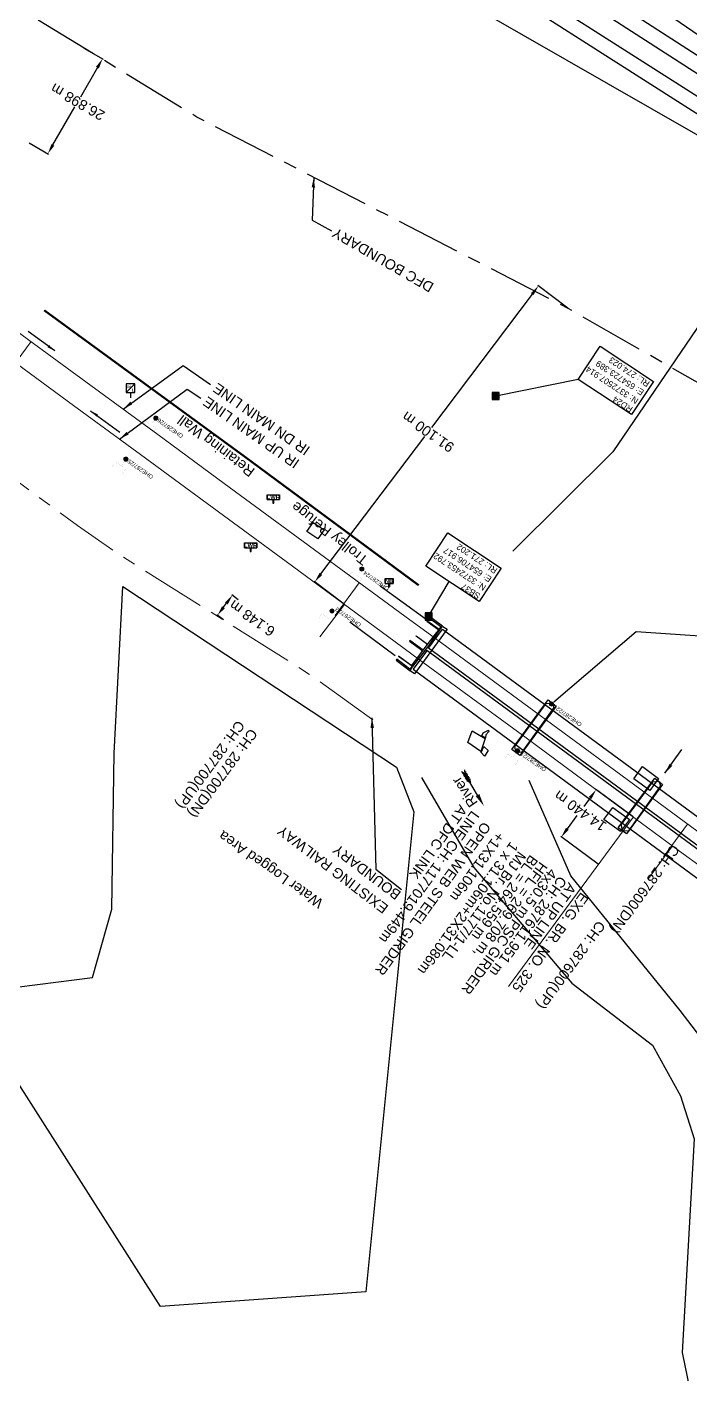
# Model space of a CAD drawing. Header units: metres. Extents: x 646303 to 662875, y 3366650 to 3378730.
# Drawn here: x 654608.4 to 654771.1, y 3372267.7 to 3372598.6 of the extents above; entities that cross this region are included whole.
import ezdxf
from ezdxf.enums import TextEntityAlignment as Align

# ---------------------------------------------------------------- set-up
doc = ezdxf.new("R2010")
doc.units = ezdxf.units.M
doc.header["$MEASUREMENT"] = 0
doc.header["$PDMODE"] = 3
doc.header["$PDSIZE"] = 0.5
doc.linetypes.add('CENTER', pattern=[50.8, 31.75, -6.35, 6.35, -6.35])
for name, color, linetype in [('Bench_Mark', 7, 'Continuous'), ('BRIDGE_PARAPET', 7, 'Continuous'), ('CULVERT_PARAPET', 7, 'Continuous'), ('DFCC Boundary', 6, 'CENTER'), ('GRILL', 251, 'Continuous'), ('LINK LINE', 190, 'Continuous'), ('LWR', 251, 'Continuous'), ('NAME_BOARD', 251, 'Continuous'), ('PIER_OR_ABUTMENT', 7, 'Continuous'), ('RETAINING_WALL', 7, 'Continuous'), ('River Text', 5, 'Continuous'), ('RIVER_TOP', 5, 'Continuous'), ('Side Details', 251, 'Continuous'), ('Sign Board', 251, 'Continuous'), ('STYLEREMARK', 251, 'Continuous'), ('SUB_ROAD_CENTRE', 34, 'Continuous'), ('SUB_ROAD_EDGE', 34, 'Continuous'), ('TOPO_TEXT', 251, 'Continuous'), ('TROLLEY_STAND', 7, 'Continuous'), ('WATER_LOGGED_AREA', 5, 'Continuous')]:
    doc.layers.add(name, color=color, linetype=linetype)
for name, color, linetype, lineweight in [('BOUNDARY DIMENTION', 10, 'Continuous', 0), ('BRIDGE DETAILS PLAN', 7, 'Continuous', 0), ('CANAL BOTTOM', 5, 'Continuous', 0), ('Existing Chainage', 7, 'Continuous', 0), ('Existing IR Track', 143, 'Continuous', 0), ('Existing Railway Boundary', 7, 'CENTER', 0), ('flow direction', 7, 'Continuous', 0), ('OHE MAST', 8, 'Continuous', 0), ('OHE MAST TEXT', 8, 'Continuous', 0)]:
    doc.layers.add(name, color=color, linetype=linetype, lineweight=lineweight)
doc.styles.add('CUT-FILL', font='cut-fill.shx', dxfattribs={"height": 2})
doc.styles.add('NB', font='swissbo.ttf', dxfattribs={"height": 1.5})
doc.styles.get("Standard").update_dxf_attribs({"font": 'arial.ttf'})
doc.styles.add('Style-Arial', font='arial.ttf')
doc.dimstyles.new('DIM', dxfattribs={"dimtxt": 2.5, "dimasz": 2.5, "dimexe": 0.18, "dimexo": 0.0625, "dimgap": 0.09, "dimtad": 0, "dimtih": 1, "dimtoh": 1, "dimdec": 3, "dimzin": 0, "dimdsep": 46, "dimtxsty": 'Standard', "dimcen": 0.09, "dimadec": 0, "dimazin": 0, "dimtfac": 1, "dimtdec": 3, "dimtofl": 0, "dimtmove": 0, "dimatfit": 3, "dimfxl": 1, "dimtolj": 1, "dimtzin": 0, "dimarcsym": 0})
doc.dimstyles.new('ISO-25', dxfattribs={"dimtxt": 2.5, "dimasz": 2.5, "dimexe": 1.25, "dimexo": 0.625, "dimtad": 1, "dimtxsty": 'Standard', "dimcen": 2.5, "dimadec": 0, "dimazin": 0, "dimtfac": 1, "dimtmove": 0, "dimatfit": 3, "dimfxl": 1, "dimarcsym": 0})

# ---------------------------------------------------------------- blocks, each defined once
blk = doc.blocks.new('LWR')
for p, q in [((-1.52, 2.09), (1.54, 2.09)), ((-1.52, 0.92), (-1.52, 2.09)), ((-1.52, 0.92), (1.54, 0.92)), ((1.54, 2.09), (1.54, 0.92))]:
    blk.add_line(p, q)
blk.add_lwpolyline([(-0.13, 0.92), (-0.13, 0), (0.13, 0), (0.13, 0.92)])
at = {"style": 'NB', "width": 1.025371}
blk.add_text('LWR', height=0.988, dxfattribs=at).set_placement((0, 1.5), align=Align.MIDDLE)
blk = doc.blocks.new('NB')
for p, q in [((-0.98, 0.82), (-0.98, 1.98)), ((-0.98, 1.98), (0.98, 1.98)), ((-0.98, 0.82), (0.98, 0.82)), ((-0.13, 0.82), (-0.13, 0)), ((-0.13, 0), (0.13, 0)), ((0.13, 0.82), (0.13, 0)), ((0.98, 1.98), (0.98, 0.82))]:
    blk.add_line(p, q)
at = {"style": 'NB', "width": 1.025371}
blk.add_text('NB', height=0.988, dxfattribs=at).set_placement((0, 1.4), align=Align.MIDDLE)
blk = doc.blocks.new('WL')
for p, q in [((1.07, 3.42), (-1.06, 3.42)), ((-1.06, 3.42), (-1.06, 1.29)), ((1.07, 1.29), (1.07, 3.42)), ((-1.06, 1.29), (1.07, 1.29)), ((0, 1.29), (0, 0))]:
    blk.add_line(p, q)
blk.add_lwpolyline([(-1.06, 1.29), (1.07, 3.42)])
at = {"style": 'CUT-FILL'}
for s, p in [('W', (-0.84, 2.35)), ('L', (0.43, 1.56))]:
    blk.add_text(s, height=0.739, dxfattribs=at).set_placement(p)
blk = doc.blocks.new('River A')
at = {"layer": 'River Text'}
for p, q in [((0.5, 20.3), (-3.1, 27.8, -1499.5)), ((0.5, 20.3), (4.5, 27.7, -1499.5)), ((0, 0), (-3.6, 7.5, -1499.5)), ((0.1, 6), (-3.5, 13.6, -1499.5)), ((0.1, 3.3), (-3.5, 10.8, -1499.5)), ((0.2, 9.9), (-3.4, 17.4, -1499.5)), ((0.3, 12.9), (-3.3, 20.5, -1499.5)), ((0.4, 16.4), (-3.2, 24, -1499.5)), ((0.5, 22.3), (0, 0)), ((0, 0), (4, 7.4, -1499.5)), ((0.1, 6), (4.1, 13.4, -1499.5)), ((0.1, 3.3), (4.1, 10.7, -1499.5)), ((0.2, 9.9), (4.2, 17.2, -1499.5)), ((0.3, 12.9), (4.3, 20.3, -1499.5)), ((0.4, 16.4), (4.4, 23.8, -1499.5))]:
    blk.add_line(p, q, dxfattribs=at)
blk.add_lwpolyline([(-0.7, -27.7), (0.5, 22.3)], dxfattribs=at)
blk.add_solid([(3.5, -27.8), (-1.3, -52.7), (-4.8, -27.6)], dxfattribs=at)
blk = doc.blocks.new('OHE MAST')
h = blk.add_hatch(color=256)
edge = h.paths.add_edge_path()
edge.add_arc((0, 0), 0.514, 0, 360)
at = {"const_width": 0.01, "flags": 128}
for points in [[(1.5, 3.5), (1.5, 2), (-1.5, 2), (-1.5, 3.5)], [(0, 2), (0, 0)]]:
    blk.add_lwpolyline(points, dxfattribs=at)
blk.add_circle((0, 0), 0.514)
blk = doc.blocks.new('*D1504')
at = {"layer": 'Defpoints', "color": 0, "linetype": 'Continuous', "transparency": 16777216}
for p in [(654748.06, 3372411.24), (654757.16, 3372404.53), (654748.59, 3372392.91)]:
    blk.add_point(p, dxfattribs=at)
at = {"layer": 'LINK LINE', "color": 0, "linetype": 'Continuous', "lineweight": -2, "transparency": 16777216}
for p, q in [((654746.57, 3372409.23), (654745.01, 3372407.1)), ((654757.11, 3372404.57), (654747.91, 3372411.35)), ((654740.97, 3372401.63), (654743.38, 3372404.9)), ((654748.54, 3372392.95), (654739.35, 3372399.72))]:
    blk.add_line(p, q, dxfattribs=at)
at = {"layer": 'LINK LINE', "color": 0, "linetype": 'Continuous', "transparency": 16777216}
for points in [[(654746.24, 3372409.48), (654746.91, 3372408.98), (654748.06, 3372411.24)], [(654740.64, 3372401.88), (654741.31, 3372401.38), (654739.49, 3372399.62)]]:
    blk.add_solid(points, dxfattribs=at)
at = {"layer": 'LINK LINE', "color": 0, "linetype": 'Continuous', "lineweight": 30, "transparency": 16777216, "insert": (654744.14, 3372406.04), "char_height": 2.5, "attachment_point": 5, "rotation": 145}
blk.add_mtext('\\A1;14.440 m', dxfattribs=at)
blk = doc.blocks.new('*D1461')
at = {"layer": 'BOUNDARY DIMENTION', "color": 0, "lineweight": -2, "transparency": 16777216}
for p, q in [((662244.85, 3367095.44), (662244.16, 3367095.87)), ((662242.98, 3367093.66), (662239.54, 3367088.19)), ((662233.82, 3367079.1), (662238.08, 3367085.88)), ((662233.03, 3367076.64), (662232.33, 3367077.07))]:
    blk.add_line(p, q, dxfattribs=at)
at = {"layer": 'BOUNDARY DIMENTION', "color": 0, "transparency": 16777216}
for points in [[(662242.62, 3367093.88), (662243.33, 3367093.44), (662244.31, 3367095.78)], [(662233.46, 3367079.32), (662234.17, 3367078.87), (662232.49, 3367076.98)]]:
    blk.add_solid(points, dxfattribs=at)
at = {"layer": 'Defpoints', "color": 0, "linetype": 'Continuous', "ltscale": 0.5, "transparency": 16777216}
for p in [(647418.1, 3377902.15), (647420.31, 3377900.52), (647398.68, 3377871.33)]:
    blk.add_point(p, dxfattribs=at)
at = {"layer": 'Defpoints', "color": 0, "transparency": 16777216}
for p in [(662244.31, 3367095.78), (662244.9, 3367095.41), (662233.08, 3367076.61)]:
    blk.add_point(p, dxfattribs=at)
at = {"layer": 'DFCC Boundary', "color": 0, "linetype": 'Continuous', "lineweight": -2, "ltscale": 0.5, "transparency": 16777216}
for p, q in [((647420.26, 3377900.55), (647417.96, 3377902.26)), ((647416.61, 3377900.14), (647413.17, 3377895.5)), ((647397.96, 3377874.97), (647411.54, 3377893.3)), ((647398.63, 3377871.36), (647396.32, 3377873.07))]:
    blk.add_line(p, q, dxfattribs=at)
at = {"layer": 'DFCC Boundary', "color": 0, "linetype": 'Continuous', "ltscale": 0.5, "transparency": 16777216}
for points in [[(647416.28, 3377900.39), (647416.95, 3377899.9), (647418.1, 3377902.15)], [(647397.62, 3377875.22), (647398.29, 3377874.72), (647396.47, 3377872.96)]]:
    blk.add_solid(points, dxfattribs=at)
at = {"layer": 'BOUNDARY DIMENTION', "color": 0, "transparency": 16777216, "insert": (662238.81, 3367087.03), "char_height": 2.5, "attachment_point": 5, "rotation": 145}
blk.add_mtext('\\A1;22.208 m', dxfattribs=at)
at = {"layer": 'DFCC Boundary', "color": 0, "linetype": 'Continuous', "ltscale": 0.5, "transparency": 16777216, "insert": (647412.36, 3377894.4), "char_height": 2.5, "attachment_point": 5, "rotation": 145}
blk.add_mtext('\\A1;36.332 m', dxfattribs=at)
blk = doc.blocks.new('*D1462')
at = {"layer": 'BOUNDARY DIMENTION', "color": 0, "lineweight": -2, "transparency": 16777216}
for p, q in [((662551.8, 3366887.49), (662550.44, 3366888.48)), ((662549.11, 3366886.35), (662541.43, 3366875.79)), ((662534.84, 3366866.73), (662539.82, 3366873.58)), ((662534.58, 3366863.83), (662533.22, 3366864.82))]:
    blk.add_line(p, q, dxfattribs=at)
at = {"layer": 'BOUNDARY DIMENTION', "color": 0, "transparency": 16777216}
for points in [[(662548.78, 3366886.6), (662549.45, 3366886.11), (662550.58, 3366888.38)], [(662534.5, 3366866.98), (662535.18, 3366866.49), (662533.37, 3366864.71)]]:
    blk.add_solid(points, dxfattribs=at)
at = {"layer": 'Defpoints', "color": 0, "linetype": 'Continuous', "ltscale": 0.5, "transparency": 16777216}
for p in [(647247.45, 3378028.49), (647249.19, 3378027.21), (647225.93, 3377999.21)]:
    blk.add_point(p, dxfattribs=at)
at = {"layer": 'Defpoints', "color": 0, "transparency": 16777216}
for p in [(662551.85, 3366887.45), (662533.37, 3366864.71), (662534.63, 3366863.79)]:
    blk.add_point(p, dxfattribs=at)
at = {"layer": 'DFCC Boundary', "color": 0, "linetype": 'Continuous', "lineweight": -2, "ltscale": 0.5, "transparency": 16777216}
for p, q in [((647247.5, 3378028.45), (647249.34, 3378027.1)), ((647247.71, 3378025.19), (647242.02, 3378017.45)), ((647229.16, 3377999.94), (647240.4, 3378015.24)), ((647225.98, 3377999.17), (647227.82, 3377997.82))]:
    blk.add_line(p, q, dxfattribs=at)
at = {"layer": 'DFCC Boundary', "color": 0, "linetype": 'Continuous', "ltscale": 0.5, "transparency": 16777216}
for points in [[(647247.37, 3378025.44), (647248.05, 3378024.94), (647249.19, 3378027.21)], [(647228.82, 3378000.19), (647229.49, 3377999.7), (647227.68, 3377997.93)]]:
    blk.add_solid(points, dxfattribs=at)
at = {"layer": 'BOUNDARY DIMENTION', "color": 0, "transparency": 16777216, "insert": (662540.62, 3366874.68), "char_height": 2.5, "attachment_point": 5, "rotation": 145}
blk.add_mtext('\\A1;29.264 m', dxfattribs=at)
at = {"layer": 'DFCC Boundary', "color": 0, "linetype": 'Continuous', "ltscale": 0.5, "transparency": 16777216, "insert": (647241.21, 3378016.35), "char_height": 2.5, "attachment_point": 5, "rotation": 145}
blk.add_mtext('\\A1;36.332 m', dxfattribs=at)
blk = doc.blocks.new('*D1463')
at = {"layer": 'BOUNDARY DIMENTION', "color": 0, "lineweight": -2, "transparency": 16777216}
for p, q in [((662172.51, 3367140.93), (662173.68, 3367140.19)), ((662172.2, 3367138.17), (662169.01, 3367133.1)), ((662164.89, 3367126.55), (662167.55, 3367130.78)), ((662162.55, 3367125.07), (662163.71, 3367124.34))]:
    blk.add_line(p, q, dxfattribs=at)
at = {"layer": 'BOUNDARY DIMENTION', "color": 0, "transparency": 16777216}
for points in [[(662171.85, 3367138.39), (662172.55, 3367137.95), (662173.53, 3367140.29)], [(662164.54, 3367126.77), (662165.24, 3367126.33), (662163.56, 3367124.44)]]:
    blk.add_solid(points, dxfattribs=at)
at = {"layer": 'Defpoints', "color": 0, "linetype": 'Continuous', "ltscale": 0.5, "transparency": 16777216}
for p in [(647211.24, 3378055.28), (647211.52, 3378055.08), (647189.88, 3378025.9)]:
    blk.add_point(p, dxfattribs=at)
at = {"layer": 'Defpoints', "color": 0, "transparency": 16777216}
for p in [(662172.46, 3367140.96), (662173.53, 3367140.29), (662162.49, 3367125.11)]:
    blk.add_point(p, dxfattribs=at)
at = {"layer": 'DFCC Boundary', "color": 0, "linetype": 'Continuous', "lineweight": -2, "ltscale": 0.5, "transparency": 16777216}
for p, q in [((647209.75, 3378053.28), (647208.18, 3378051.16)), ((647211.47, 3378055.12), (647211.1, 3378055.39)), ((647191.09, 3378028.11), (647206.55, 3378048.96)), ((647189.83, 3378025.93), (647189.46, 3378026.21))]:
    blk.add_line(p, q, dxfattribs=at)
at = {"layer": 'DFCC Boundary', "color": 0, "linetype": 'Continuous', "ltscale": 0.5, "transparency": 16777216}
for points in [[(647209.42, 3378053.52), (647210.09, 3378053.03), (647211.24, 3378055.28)], [(647190.76, 3378028.36), (647191.43, 3378027.86), (647189.6, 3378026.1)]]:
    blk.add_solid(points, dxfattribs=at)
at = {"layer": 'BOUNDARY DIMENTION', "color": 0, "transparency": 16777216, "insert": (662168.28, 3367131.94), "char_height": 2.5, "attachment_point": 5, "rotation": 145}
blk.add_mtext('\\A1;18.726 m', dxfattribs=at)
at = {"layer": 'DFCC Boundary', "color": 0, "linetype": 'Continuous', "ltscale": 0.5, "transparency": 16777216, "insert": (647207.37, 3378050.06), "char_height": 2.5, "attachment_point": 5, "rotation": 145}
blk.add_mtext('\\A1;36.332 m', dxfattribs=at)
blk = doc.blocks.new('*D1531')
at = {"layer": 'Defpoints', "color": 0, "linetype": 'Continuous', "transparency": 16777216}
for p in [(654658.76, 3372458.97), (654660.27, 3372457.84), (654656.61, 3372452.91)]:
    blk.add_point(p, dxfattribs=at)
at = {"layer": 'LINK LINE', "color": 0, "linetype": 'Continuous', "lineweight": -2, "transparency": 16777216}
for p, q in [((654660.22, 3372457.88), (654658.62, 3372459.07)), ((654656.59, 3372456.04), (654657.27, 3372456.96)), ((654656.56, 3372452.94), (654654.95, 3372454.14))]:
    blk.add_line(p, q, dxfattribs=at)
at = {"layer": 'LINK LINE', "color": 0, "linetype": 'Continuous', "transparency": 16777216}
for points in [[(654656.94, 3372457.21), (654657.61, 3372456.71), (654658.76, 3372458.97)], [(654656.25, 3372456.28), (654656.92, 3372455.79), (654655.1, 3372454.03)]]:
    blk.add_solid(points, dxfattribs=at)
at = {"layer": 'LINK LINE', "color": 0, "linetype": 'Continuous', "lineweight": 30, "transparency": 16777216, "insert": (654663.62, 3372453.33), "char_height": 2.5, "attachment_point": 5, "rotation": 145}
blk.add_mtext('\\A1;6.148 m', dxfattribs=at)
blk = doc.blocks.new('*D1559')
at = {"layer": 'BOUNDARY DIMENTION', "color": 0, "lineweight": -2, "transparency": 16777216}
for p, q in [((654622.29, 3372593.38), (654627.06, 3372590.64)), ((654625.65, 3372588.56), (654621.49, 3372581.33)), ((654614.73, 3372569.58), (654620.13, 3372578.96)), ((654608.87, 3372570.07), (654613.64, 3372567.33))]:
    blk.add_line(p, q, dxfattribs=at)
at = {"layer": 'BOUNDARY DIMENTION', "color": 0, "transparency": 16777216}
for points in [[(654625.29, 3372588.77), (654626.01, 3372588.36), (654626.9, 3372590.73)], [(654614.37, 3372569.79), (654615.09, 3372569.38), (654613.48, 3372567.42)]]:
    blk.add_solid(points, dxfattribs=at)
at = {"layer": 'Defpoints', "color": 0, "transparency": 16777216}
for p in [(654622.24, 3372593.42), (654608.82, 3372570.1), (654613.48, 3372567.42)]:
    blk.add_point(p, dxfattribs=at)
at = {"layer": 'BOUNDARY DIMENTION', "color": 0, "transparency": 16777216, "insert": (654620.81, 3372580.14), "char_height": 2.5, "attachment_point": 5, "rotation": 150}
blk.add_mtext('\\A1;26.898 m', dxfattribs=at)
blk = doc.blocks.new('*D1796')
at = {"layer": 'Defpoints', "color": 0, "linetype": 'Continuous', "ltscale": 0.5, "transparency": 16777216}
for p in [(654733.86, 3372534.94), (654741.14, 3372529.44), (654686.25, 3372456.73)]:
    blk.add_point(p, dxfattribs=at)
at = {"layer": 'DFCC Boundary', "color": 0, "linetype": 'Continuous', "lineweight": -2, "ltscale": 0.5, "transparency": 16777216}
for p, q in [((654741.09, 3372529.48), (654733.71, 3372535.05)), ((654732.35, 3372532.94), (654707.62, 3372500.18)), ((654680.48, 3372464.22), (654705.97, 3372498)), ((654686.2, 3372456.77), (654678.83, 3372462.33))]:
    blk.add_line(p, q, dxfattribs=at)
at = {"layer": 'DFCC Boundary', "color": 0, "linetype": 'Continuous', "ltscale": 0.5, "transparency": 16777216}
for points in [[(654732.02, 3372533.19), (654732.68, 3372532.69), (654733.86, 3372534.94)], [(654680.15, 3372464.47), (654680.81, 3372463.97), (654678.97, 3372462.23)]]:
    blk.add_solid(points, dxfattribs=at)
at = {"layer": 'DFCC Boundary', "color": 0, "linetype": 'Continuous', "ltscale": 0.5, "transparency": 16777216, "insert": (654706.8, 3372499.09), "char_height": 2.5, "attachment_point": 5, "rotation": 145}
blk.add_mtext('\\A1;91.100 m', dxfattribs=at)
blk = doc.blocks.new('BM')
blk.add_hatch(color=256).paths.add_polyline_path([(-0.88, 0.88), (-0.88, -0.88), (0.88, -0.88), (0.88, 0.88)])
for p, q in [((0.88, 0.88), (-0.88, 0.88)), ((-0.88, 0.88), (-0.88, -0.88)), ((0.88, -0.88), (0.88, 0.88)), ((-0.88, -0.88), (0.88, -0.88))]:
    blk.add_line(p, q)

msp = doc.modelspace()

# ---------------------------------------------------------------- linework, layer by layer
at = {"layer": 'BRIDGE DETAILS PLAN', "color": 7, "linetype": 'Continuous', "lineweight": 0, "flags": 128}
msp.add_lwpolyline([(654757.1595, 3372404.5323), (654726.4855, 3372362.9142)], dxfattribs=at)
at = {"layer": 'BRIDGE_PARAPET', "linetype": 'Continuous'}
msp.add_polyline3d([(654706.903, 3372445.962, 272.118), (654710.342, 3372450.632, 272.075), (654815.098, 3372373.559, 272.016), (654811.731, 3372368.913, 272.014), (654706.903, 3372445.962, 272.118)], dxfattribs=at)
msp.add_polyline3d([(654807.482, 3372363.992, 272.027), (654807.889, 3372363.74, 272.037), (654811.275, 3372368.324, 272.012), (654810.913, 3372368.6, 272.018), (654706.515, 3372445.398, 272.136), (654706.119, 3372444.931, 272.138), (654703.129, 3372440.814, 272.161)], close=True, dxfattribs=at)
at = {"layer": 'CULVERT_PARAPET', "linetype": 'Continuous'}
msp.add_polyline3d([(654717.5727, 3372425.6571, 266.374), (654720.793, 3372423.787, 266.286), (654719.725, 3372420.597, 266.262), (654716.5246, 3372422.8056, 266.35)], close=True, dxfattribs=at)
at = {"layer": 'DFCC Boundary', "ltscale": 0.5, "flags": 128}
msp.add_lwpolyline([(655695.597, 3371812.1897), (655640.8822, 3371912.823), (655580.0449, 3371996.7158), (655509.7792, 3372062.0857), (655426.9534, 3372113.9756), (655342.6069, 3372167.9462), (655257.8854, 3372221.2222), (655173.2688, 3372275.363), (655087.3459, 3372327.2788), (655002.8598, 3372380.6107), (654914.5097, 3372429.9473), (654741.1355, 3372529.4419), (654650.033, 3372576.4159), (654568.6995, 3372626.155), (654571.9877, 3372630.6369), (654391.4686, 3372756.327), (654377.1337, 3372736.8494), (654004.4289, 3373016.6995), (654007.7887, 3373020.6424), (653690.5739, 3373253.6486), (653690.5425, 3373253.6059), (653433.8132, 3373453.1485), (653440.7668, 3373462.5592), (653208.8394, 3373636.5534), (653216.1698, 3373646.5105), (653142.1983, 3373700.8896), (653053.6963, 3373771.1122), (652994.4341, 3373810.5255), (652929.3691, 3373859.5713), (652860.9168, 3373902.1103), (652749.6028, 3373984.4705), (652631.2396, 3374070.7175), (652636.2281, 3374078.1704), (652537.912, 3374145.7283), (652392.904, 3374241.2711), (652388.7719, 3374235.6812), (652308.569, 3374304.8076), (652315.9256, 3374314.7669), (652103.9815, 3374448.7876), (652083.1937, 3374464.1943), (652072.7494, 3374471.9329), (652052.3219, 3374487.0684), (652038.1897, 3374497.5387), (652024.0173, 3374508.0388), (652009.8347, 3374518.5254), (651995.6683, 3374529), (651981.7515, 3374539.2836), (651967.8828, 3374549.5317), (651954.6903, 3374559.2866), (651941.4997, 3374569.04), (651923.9377, 3374582.0168), (651906.3215, 3374595.0337), (651892.0868, 3374605.5547), (651877.7985, 3374616.1153), (651861.6288, 3374628.0564), (651845.5071, 3374639.9619), (651829.5757, 3374651.7544), (651824.7911, 3374655.296), (651813.6747, 3374663.5244), (651797.4592, 3374675.4968), (651792.6217, 3374679.0685), (651809.3453, 3374701.6999), (651798.0335, 3374710.0518), (651782.3495, 3374721.6444), (651766.6655, 3374733.2369), (651750.5163, 3374745.1875), (651734.3118, 3374757.179), (651717.3274, 3374769.6994), (651700.4625, 3374782.1317), (651684.6001, 3374793.8578), (651668.5938, 3374805.6902), (651652.6806, 3374817.4203), (651636.8173, 3374829.1137), (651620.9269, 3374840.8662), (651604.9647, 3374852.6718), (651588.7459, 3374864.6312), (651572.5882, 3374876.5455), (651556.6943, 3374888.2868), (651540.8409, 3374899.9983), (651524.5553, 3374912.0488), (651508.2568, 3374924.109), (651492.7938, 3374935.5157), (651477.3997, 3374946.8715), (651461.3291, 3374958.7436), (651445.2311, 3374970.6359), (651429.3555, 3374982.3615), (651413.4375, 3374994.1184), (651396.6322, 3375006.522), (651379.7761, 3375018.963), (651363.6644, 3375030.8565), (651352.7728, 3375038.8965), (651331.6522, 3375054.4784), (651315.7738, 3375066.1947), (651299.7306, 3375078.0412), (651283.6239, 3375089.9346), (651273.9044, 3375097.1057), (651264.2377, 3375104.2378), (651243.4187, 3375119.6324), (651222.5077, 3375135.095), (651201.5462, 3375150.5784), (651180.4926, 3375166.1298), (651161.7365, 3375179.9701), (651143.0969, 3375193.7244), (651126.6442, 3375205.9373), (651110.0563, 3375218.2505), (651088.7204, 3375233.9244), (651067.5473, 3375249.4788), (651049.4448, 3375262.8672), (651031.0656, 3375276.4601), (651013.3004, 3375289.5618), (650995.6557, 3375302.5748), (650975.556, 3375317.4171), (650955.4878, 3375332.2363), (650948.8014, 3375337.1771), (650951.4372, 3375340.7501), (650937.0874, 3375351.3535), (650916.0918, 3375366.8677), (650897.9224, 3375380.2929), (650879.805, 3375393.6796), (650866.8386, 3375403.2309), (650853.9116, 3375412.7532), (650835.5886, 3375426.289), (650817.2946, 3375439.8035), (650797.968, 3375454.1206), (650778.7222, 3375468.3781), (650760.7655, 3375481.6337), (650742.8011, 3375494.8949), (650723.0807, 3375509.4255), (650703.3693, 3375523.9495), (650688.6613, 3375534.8372), (650673.8463, 3375545.804), (650653.7938, 3375560.6295), (650633.6894, 3375575.4932), (650612.6421, 3375591.0542), (650592.0153, 3375606.3042), (650570.0328, 3375622.5591), (650548.5001, 3375638.4814), (650530.5234, 3375651.793), (650512.3606, 3375665.2423), (650494.7465, 3375678.2665), (650476.9008, 3375691.462), (650459.2976, 3375704.4721), (650441.3132, 3375717.7633), (650427.1261, 3375728.1319), (650413.8099, 3375737.864), (650402.677, 3375746.2697), (650389.8486, 3375755.6668), (650377.7322, 3375764.5425), (650360.7275, 3375777.1141), (650343.7744, 3375789.6482), (650325.0342, 3375803.5254), (650306.3109, 3375817.39), (650287.6225, 3375831.2124), (650268.717, 3375845.1957), (650250.337, 3375858.8009), (650231.8256, 3375872.5033), (650215.4559, 3375884.6355), (650199.261, 3375896.6381), (650189.9351, 3375903.5429), (650184.6476, 3375907.4517), (650170.3331, 3375918.0338), (650153.2211, 3375930.7288), (650135.9365, 3375943.5518), (650119.2313, 3375955.9159), (650102.3769, 3375968.3905), (650085.2738, 3375981.0461), (650068.2078, 3375993.6742), (650052.7787, 3376005.1011), (650037.4384, 3376016.4621), (650022.1728, 3376027.766), (650006.9632, 3376039.0283), (649974.7512, 3376062.8762), (649961.4537, 3376072.7117), (649948.2091, 3376082.508), (649944.476, 3376085.2722), (649918.728, 3376050.5341), (649909.4316, 3376057.4177), (649896.4092, 3376067.0604), (649893.7832, 3376069.0128), (649891.1645, 3376070.9437), (649888.4639, 3376072.9569), (649875.744, 3376082.3694), (649867.5551, 3376088.4016), (649853.4118, 3376098.8745), (649839.2513, 3376109.3603), (649829.0749, 3376116.9005), (649827.2194, 3376118.2675), (649818.0867, 3376125.0366), (649808.8566, 3376131.8779), (649793.2502, 3376143.4201), (649777.6288, 3376154.9733), (649763.6321, 3376165.3144), (649749.5741, 3376175.7007), (649733.9228, 3376187.2754), (649718.3343, 3376198.8036), (649705.3241, 3376208.4391), (649692.3703, 3376218.0327), (649678.0208, 3376228.6769), (649663.5747, 3376239.3366), (649646.4625, 3376252.0623), (649634.6272, 3376260.744), (649624.9192, 3376267.9946), (649615.0208, 3376275.3876), (649599.9831, 3376286.4834), (649588.9857, 3376294.598), (649590.032, 3376296.0132), (649586.1685, 3376298.8639), (649569.3593, 3376311.3207), (649552.641, 3376323.7102), (649537.2353, 3376335.0739), (649521.9792, 3376346.327), (649506.2408, 3376358.0035), (649490.3575, 3376369.7875), (649475.7578, 3376380.5673), (649461.1933, 3376391.3211), (649445.4753, 3376402.9572), (649429.8494, 3376414.5253), (649414.4906, 3376425.9209), (649378.3483, 3376452.6365), (649368.4603, 3376459.9984), (649352.6509, 3376471.6682), (649336.6992, 3376483.4434), (649322.3941, 3376494.1037), (649307.6557, 3376505.0862), (649290.8736, 3376517.4208), (649273.972, 3376529.8435), (649258.1992, 3376541.4854), (649242.2966, 3376553.2232), (649226.5432, 3376564.8634), (649210.8826, 3376576.435), (649195.2207, 3376588.0769), (649179.5326, 3376599.7383), (649164.9134, 3376610.5118), (649150.5177, 3376621.1205), (649135.415, 3376632.3287), (649120.2337, 3376643.5954), (649107.8929, 3376652.6743), (649095.5927, 3376661.7234), (649079.5687, 3376673.5769), (649063.4846, 3376685.4748), (649046.5651, 3376697.9756), (649029.6506, 3376710.4727), (649013.3465, 3376722.5351), (648996.9805, 3376734.6431), (648980.3936, 3376746.8979), (648963.6626, 3376759.259), (648946.7453, 3376771.7643), (648929.6945, 3376784.3682), (648913.5118, 3376796.3614), (648897.2206, 3376808.435), (648876.2496, 3376823.9678), (648855.1325, 3376839.6089), (648839.3985, 3376851.2044), (648823.6596, 3376862.8037), (648806.187, 3376875.7235), (648788.7814, 3376888.5937), (648772.4766, 3376900.6763), (648756.1277, 3376912.7915), (648748.6058, 3376918.3049), (648733.321, 3376929.6306), (648718.1841, 3376940.8501), (648694.1574, 3376958.9078), (648686.9154, 3376964.1595), (648685.9321, 3376964.8321), (648667.95, 3376978.2197), (648649.3198, 3376992.1471), (648633.5557, 3377003.8368), (648617.684, 3377015.6038), (648613.3865, 3377018.7718), (648613.1308, 3377018.4261), (648605.39, 3377024.1325), (648593.439, 3377032.9404), (648576.5994, 3377045.3816), (648559.8787, 3377057.7351), (648542.9247, 3377070.3132), (648525.9483, 3377082.908), (648511.3109, 3377093.7409), (648496.5572, 3377104.6599), (648477.562, 3377118.7172), (648458.5464, 3377132.7896), (648451.3349, 3377138.2101), (648435.5918, 3377149.862), (648422.1096, 3377159.9046), (648408.3664, 3377170.0637), (648394.6863, 3377180.1761), (648381.6588, 3377189.818), (648368.6059, 3377199.4787), (648354.1188, 3377210.196), (648339.6473, 3377220.9017), (648325.8166, 3377231.1386), (648311.9735, 3377241.3853), (648297.2469, 3377252.2824), (648283.6168, 3377262.3688), (648282.6002, 3377260.9951), (648281.5015, 3377261.8082), (648268.446, 3377271.4578), (648255.3849, 3377281.1115), (648243.3023, 3377290.0413), (648231.5826, 3377298.7116), (648230.1246, 3377299.843), (648216.137, 3377310.1827), (648202.3989, 3377320.3379), (648187.9045, 3377331.0225), (648173.4524, 3377341.7035), (648159.964, 3377351.7009), (648146.3755, 3377361.7726), (648132.3698, 3377372.1252), (648118.3132, 3377382.5155), (648104.5683, 3377392.6752), (648090.8453, 3377402.8186), (648079.0331, 3377411.5788), (648067.1746, 3377420.3734), (648052.1864, 3377431.461), (648037.1291, 3377442.5999), (648023.4384, 3377452.7367), (648009.6421, 3377462.9518), (647998.5681, 3377471.1475), (647977.6651, 3377486.6371), (647970.8013, 3377491.7424), (647954.3046, 3377504.0127), (647940.5645, 3377514.1537), (647927.1436, 3377524.0583), (647912.5029, 3377534.9198), (647897.7662, 3377545.8524), (647883.3488, 3377556.5286), (647868.9785, 3377567.1699), (647855.3948, 3377577.2425), (647841.7032, 3377587.3948), (647828.8284, 3377596.8277), (647815.9828, 3377606.2395), (647798.869, 3377618.9232), (647787.996, 3377626.9816), (647769.1212, 3377640.9619), (647756.6675, 3377650.183), (647742.624, 3377660.5991), (647728.5049, 3377671.0713), (647713.635, 3377682.0926), (647698.699, 3377693.1628), (647681.9918, 3377705.517), (647665.4025, 3377717.7839), (647652.0515, 3377727.6811), (647638.8028, 3377737.5025), (647625.2604, 3377747.546), (647611.724, 3377757.585), (647601.846, 3377764.9047), (647586.5632, 3377776.2354), (647574.9107, 3377784.8659), (647552.1318, 3377801.7377), (647544.5766, 3377807.3492), (647531.2096, 3377817.2774), (647518.7824, 3377826.4783), (647506.3678, 3377835.6698), (647493.0662, 3377845.5438), (647479.7149, 3377855.4547), (647466.3541, 3377865.3556), (647452.9886, 3377875.26), (647440.1702, 3377884.755), (647427.3392, 3377894.2595), (647421.9004, 3377898.2902), (647422.4016, 3377898.9655), (647413.1507, 3377905.8213), (647398.5546, 3377916.6386), (647385.2867, 3377926.4568), (647372.1159, 3377936.2032), (647357.4127, 3377947.1112), (647351.2811, 3377951.6601), (647330.0092, 3377967.4105), (647317.4471, 3377976.6964), (647304.414, 3377986.3606), (647291.335, 3377996.0589), (647278.7541, 3378005.3917), (647266.0777, 3378014.7954), (647252.9457, 3378024.4462), (647239.9839, 3378033.9719), (647225.7512, 3378044.5255), (647211.5179, 3378055.0796), (647196.511, 3378066.208), (647181.4966, 3378077.3419), (647167.7872, 3378087.5064), (647154.0498, 3378097.6917), (647140.7668, 3378107.5414), (647127.4862, 3378117.3893), (647113.2521, 3378127.9375), (647099.0375, 3378138.4713), (647085.0268, 3378148.8592), (647070.9977, 3378159.2608), (647056.5444, 3378169.9697), (647042.0873, 3378180.6814), (647027.5624, 3378191.4464), (647013.0728, 3378202.1851), (646999.864, 3378211.9684), (646986.6741, 3378221.7376), (646973.6148, 3378231.4185), (646960.4875, 3378241.1499), (646945.7953, 3378252.0414), (646931.0256, 3378262.9902), (646930.6274, 3378263.2852), (646951.9475, 3378292.0562)], dxfattribs=at)
at = {"layer": 'Existing Chainage', "color": 0, "linetype": 'Continuous', "lineweight": 13, "flags": 128}
for points in [[(654603.4443, 3372513.2162), (654609.3575, 3372521.2806)], [(654683.9827, 3372453.9813), (654689.9152, 3372462.0315)], [(654680.2314, 3372448.7556), (654686.256, 3372456.737)], [(654764.5575, 3372394.7428), (654770.4839, 3372402.7974)], [(654760.844, 3372389.3941), (654766.7798, 3372397.4418)]]:
    msp.add_lwpolyline(points, dxfattribs=at)
at = {"layer": 'Existing IR Track', "flags": 128}
for points in [[(654592.8018, 3372533.4202), (654608.7627, 3372521.7167), (654624.0539, 3372510.5043), (654640.4426, 3372498.4585), (654656.7901, 3372486.4429), (654674.9209, 3372473.0813), (654691.8488, 3372460.6061), (654701.0602, 3372453.8556), (654708.5896, 3372448.3379), (654728.7202, 3372433.5263), (654754.1037, 3372414.8497), (654773.0735, 3372400.8919)], [(654604.5303, 3372516.7795), (654619.763, 3372505.6041), (654636.2109, 3372493.5223), (654652.6036, 3372481.4811), (654670.71, 3372468.1696), (654696.8393, 3372448.9375), (654704.6733, 3372443.1552), (654717.751, 3372433.5433), (654724.4932, 3372428.5919), (654730.8312, 3372423.9373), (654749.8676, 3372409.9067), (654768.5288, 3372396.1525), (654779.7739, 3372387.9298)]]:
    msp.add_lwpolyline(points, dxfattribs=at)
at = {"layer": 'Existing Railway Boundary', "ltscale": 0.5, "flags": 128}
msp.add_lwpolyline([(654693.2149, 3372428.4249), (654679.2091, 3372438.5001), (654673.202, 3372442.49), (654630.901, 3372469.049), (654620.769, 3372476.078), (654519.576, 3372550.931)], dxfattribs=at)
at = {"layer": 'GRILL', "linetype": 'Continuous'}
for points in [[(654695.031, 3372461.303, 271.789), (654706.318, 3372453.141, 271.639)], [(654698.698, 3372444.078, 271.377), (654687.586, 3372452.395, 271.622)]]:
    msp.add_polyline3d(points, dxfattribs=at)
at = {"layer": 'PIER_OR_ABUTMENT', "linetype": 'Continuous'}
msp.add_polyline3d([(654710.397, 3372451.332, 270.673), (654711.437, 3372450.634, 270.658), (654703.426, 3372439.709, 270.692), (654702.421, 3372440.447, 270.692)], dxfattribs=at)
for points in [[(654729.324, 3372419.656, 270.709), (654727.339, 3372421.137, 270.702), (654736.27, 3372433.285, 270.703), (654738.224, 3372431.758, 270.712)], [(654729.822, 3372420.408, 265.687), (654728.438, 3372420.306, 266.984), (654728.061, 3372421.867, 265.675), (654735.8, 3372432.389, 265.736), (654737.325, 3372432.538, 269.477), (654737.685, 3372431.42, 268.914)], [(654755.454, 3372400.404, 270.447), (654753.469, 3372401.885, 270.44), (654762.4, 3372414.033, 270.441), (654764.354, 3372412.506, 270.45)], [(654755.952, 3372401.156, 265.425), (654754.568, 3372401.054, 266.722), (654754.191, 3372402.615, 265.413), (654761.93, 3372413.137, 265.474), (654763.455, 3372413.286, 269.215), (654763.815, 3372412.168, 268.652)]]:
    msp.add_polyline3d(points, close=True, dxfattribs=at)
at = {"layer": 'RETAINING_WALL', "linetype": 'Continuous'}
for points in [[(654612.59, 3372528.871, 270.317), (654612.75, 3372528.974, 270.309), (654661.795, 3372493.108, 270.813), (654704.422, 3372461.593, 270.833), (654704.334, 3372461.405, 270.832), (654661.642, 3372492.942, 270.825)], [(654706.525, 3372452.706, 271.869), (654706.457, 3372452.643, 271.84), (654709.42, 3372450.486, 272.13), (654709.488, 3372450.549, 272.159)], [(654709.471, 3372450.645, 271.607), (654709.701, 3372450.505, 271.628), (654710.352, 3372451.358, 271.606), (654706.925, 3372453.891, 271.606), (654706.767, 3372453.656, 271.604), (654709.945, 3372451.337, 271.611)], [(654703.85, 3372448.897, 271.859), (654703.872, 3372448.977, 271.863), (654706.635, 3372446.958, 272.181), (654706.613, 3372446.8779, 272.181)], [(654702.272, 3372447.732, 271.861), (654705.496, 3372445.332, 272.155), (654705.559, 3372445.471, 272.158), (654702.3264, 3372447.8774, 272.158)], [(654702.348, 3372440.859, 271.56), (654699.095, 3372443.249, 271.536), (654698.949, 3372443.007, 271.514), (654702.387, 3372440.451, 271.549), (654702.988, 3372441.369, 271.557), (654702.805, 3372441.525, 271.545)], [(654720.5037, 3372421.8496, 265.806), (654721.566, 3372420.853, 265.69), (654720.602, 3372419.43, 265.734), (654719.836, 3372420.398, 265.85)]]:
    msp.add_polyline3d(points, close=True, dxfattribs=at)
for points in [[(654709.488, 3372450.549, 272.159), (654709.584, 3372450.478, 272.167), (654706.858, 3372446.596, 272.149), (654702.969, 3372441.455, 272.183), (654699.511, 3372443.989, 271.788), (654699.571, 3372444.034, 271.783), (654702.812, 3372441.738, 272.156), (654706.576, 3372446.799, 272.114), (654709.488, 3372450.549, 272.159)], [(654720.865, 3372423.999, 266.056), (654720.008, 3372424.48, 266.074), (654720.283, 3372425.224, 266.152), (654721.595, 3372425.819, 266.113), (654721.701, 3372425.559, 266.104), (654720.937, 3372424.685, 266.078), (654720.865, 3372423.999, 266.056)]]:
    msp.add_polyline3d(points, dxfattribs=at)
at = {"layer": 'RIVER_TOP', "linetype": 'Continuous'}
for points in [[(654786.727, 3372545.045, 268.72), (654752.111, 3372494.179, 269.597), (654727.626, 3372469.848, 268.049)], [(654851.888, 3372493.689, 266.442), (654821.012, 3372441.606, 266.708), (654816.735, 3372435.948, 266.32), (654783.095, 3372448.253, 266.257), (654757.886, 3372449.974, 266.423), (654737.616, 3372432.689, 265.723)], [(654705.202, 3372414.19, 266.595), (654717.987, 3372392.152, 266.242), (654742.076, 3372363.699, 265.103), (654761.885, 3372348.497, 266.226), (654768.704, 3372336.025, 266.283), (654772.081, 3372325.463, 265.132), (654769.116, 3372272.982, 267.872), (654788.6852, 3372177.9449, 268.073), (654799.7742, 3372105.6926, 266.993)], [(654816.775, 3372089.931, 266.252), (654814.26, 3372109.674, 266.06), (654810.977, 3372133.939, 266.035), (654788.1733, 3372239.157, 266.268), (654784.5273, 3372288.4993, 266.02), (654781.0519, 3372321.2197, 264.816), (654780.52, 3372333.558, 266.155), (654779.579, 3372342.645, 265.803), (654768.623, 3372357.024, 265.677), (654741.856, 3372390.072, 266.185), (654731.591, 3372413.525, 266.349)]]:
    msp.add_polyline3d(points, dxfattribs=at)
at = {"layer": 'STYLEREMARK'}
for p, q in [((654743.6331, 3372511.9972, 397.8593), (654723.3887, 3372507.8997, 268.9741)), ((654711.9162, 3372462.3817, 397.8593), (654706.767, 3372453.656, 271.604))]:
    msp.add_line(p, q, dxfattribs=at)
at = {"layer": 'STYLEREMARK', "linetype": 'Continuous', "elevation": 397.8593}
for points in [[(654743.6331, 3372511.9972), (654749.041, 3372520.17), (654762.1241, 3372511.513), (654756.7162, 3372503.3402)], [(654706.246, 3372466.1336), (654711.6539, 3372474.3064), (654724.737, 3372465.6494), (654719.3291, 3372457.4766)]]:
    msp.add_lwpolyline(points, close=True, dxfattribs=at)
at = {"layer": 'SUB_ROAD_CENTRE', "linetype": 'Continuous'}
for points in [[(654945.095, 3372481.162, 269.878), (654881.91, 3372521.411, 269.907), (654831.898, 3372553.626, 269.998), (654791.616, 3372579.428, 269.868), (654720.215, 3372625.493, 269.917), (654662.621, 3372663.296, 269.836), (654626.887, 3372686.384, 269.786), (654580.46, 3372716.243, 269.735), (654529.17, 3372749.189, 269.691), (654499.21, 3372768.093, 269.648)], [(654918.954, 3372483.229, 269.974), (654894.716, 3372498.921, 269.9), (654875.799, 3372511.197, 269.908), (654826.683, 3372542.573, 269.954), (654785.589, 3372569.016, 269.872), (654702.125, 3372622.288, 269.748), (654655.516, 3372649.715, 269.731), (654619.155, 3372672.841, 269.669), (654574.451, 3372701.689, 269.469), (654520.862, 3372734.91, 269.261), (654491.711, 3372754.714, 269.312)]]:
    msp.add_polyline3d(points, dxfattribs=at)
at = {"layer": 'SUB_ROAD_EDGE', "linetype": 'Continuous'}
for points in [[(654501.406, 3372774.481, 269.415), (654532.999, 3372753.859, 269.511), (654583.54, 3372721.115, 269.587), (654629.309, 3372691.4, 269.676), (654666.055, 3372667.64, 269.682), (654723.061, 3372630.891, 269.727), (654793.737, 3372582.487, 269.827), (654834.066, 3372556.656, 269.897), (654885.097, 3372523.881, 269.83), (654903.282, 3372512.224, 269.852), (654947.403, 3372484.665, 269.747)], [(654496.209, 3372763.651, 269.792), (654526.011, 3372744.349, 269.863), (654577.039, 3372711.696, 269.896), (654624.953, 3372681.459, 269.94), (654660.385, 3372658.879, 269.979), (654718.854, 3372621.958, 270.012), (654789.719, 3372576.266, 269.992), (654829.72, 3372550.556, 270.075), (654879.984, 3372518.207, 270.287), (654899.179, 3372505.972, 269.995), (654943.193, 3372477.498, 269.982)], [(654920.697, 3372486.745, 270.034), (654896.834, 3372502.059, 270.002), (654877.058, 3372514.664, 269.984), (654828.672, 3372545.767, 270.049), (654787.12, 3372572.405, 269.986), (654703.31, 3372625.869, 269.838), (654657.7, 3372654.655, 269.883), (654621.541, 3372677.583, 269.801), (654574.535, 3372707.359, 269.581), (654522.446, 3372740.633, 269.406), (654493.207, 3372759.574, 269.387)], [(654483.905, 3372748.223, 269.008), (654516.826, 3372729.084, 269.096), (654566.57, 3372697.128, 269.231), (654616.182, 3372665.816, 269.441), (654651.584, 3372643.308, 269.486), (654697.986, 3372615.054, 269.597), (654783.15, 3372566.161, 269.872), (654823.773, 3372540.049, 269.894), (654873.736, 3372507.892, 269.877), (654892.79, 3372495.787, 269.911), (654916.781, 3372479.832, 270.007)]]:
    msp.add_polyline3d(points, dxfattribs=at)
at = {"layer": 'TROLLEY_STAND', "linetype": 'Continuous'}
for points in [[(654677.017, 3372474.601, 271.983), (654678.57, 3372476.843, 271.905), (654681.311, 3372475.072, 272.018), (654679.7574, 3372472.8291, 272.018)], [(654761.213, 3372410.994, 272.327), (654757.253, 3372413.903, 272.317), (654759.412, 3372416.887, 272.332), (654763.372, 3372413.978, 272.332)], [(654753.988, 3372400.969, 272.304), (654749.899, 3372403.949, 272.302), (654752.112, 3372406.872, 272.349), (654756.201, 3372403.892, 272.349)]]:
    msp.add_polyline3d(points, close=True, dxfattribs=at)
at = {"layer": 'WATER_LOGGED_AREA', "linetype": 'Continuous'}
msp.add_polyline3d([(654641.11, 3372284.3, 264.997), (654592.251, 3372360.973, 265.908), (654624.447, 3372365.124, 265.066), (654629.183, 3372381.886, 266.097), (654629.757, 3372420.214, 264.993), (654631.923, 3372461.1635, 265.821), (654699.067, 3372416.802, 265.358), (654703.322, 3372405.816, 265.345), (654691.5, 3372287.874, 265.639), (654641.11, 3372284.3, 264.997)], dxfattribs=at)

# ---------------------------------------------------------------- block references
at = {"layer": 'Bench_Mark'}
for p in [(654723.3887, 3372507.8997, 268.9741), (654706.9167, 3372453.7777, 268.9741)]:
    msp.add_blockref('BM', p, dxfattribs=at)
at = {"layer": 'LWR', "linetype": 'Continuous'}
for p in [(654668.813, 3372481.579, 271.432), (654663.247, 3372469.731, 271.347)]:
    msp.add_blockref('LWR', p, dxfattribs=at)
at = {"layer": 'NAME_BOARD', "linetype": 'Continuous'}
msp.add_blockref('NB', (654697.222, 3372461.09, 273.404), dxfattribs=at)
at = {"layer": 'OHE MAST', "color": 2, "rotation": 143.3908318566117}
for p in [(654639.965, 3372502.48), (654632.641, 3372492.415), (654690.536, 3372465.446), (654683.23, 3372455.12), (654737.095, 3372432.284), (654728.786, 3372420.766)]:
    msp.add_blockref('OHE MAST', p, dxfattribs=at)
at = {"layer": 'River Text', "xscale": 0.125, "yscale": 0.125, "zscale": 0.125, "rotation": 31.93860499321381}
msp.add_blockref('River A', (654717.1612, 3372412.8789, 93.7207), dxfattribs=at)
at = {"layer": 'Sign Board', "linetype": 'Continuous'}
msp.add_blockref('WL', (654633.732, 3372507.459, 274.203), dxfattribs=at)

# ---------------------------------------------------------------- texts
at = {"layer": 'BRIDGE DETAILS PLAN', "color": 190}
for s, p in [('LINE CH: 1177019.449m', (654717.5296, 3372406.27)), ('AT DFC LINK ', (654714.5633, 3372407.7597)), (' MJ Br. No.1177/1-LL', (654729.5629, 3372397.1076))]:
    msp.add_text(s, height=2.5, rotation=234, dxfattribs=at).set_placement(p)
at = {"layer": 'BRIDGE DETAILS PLAN'}
for s, p in [('BL = 264.559 m ', (654731.9135, 3372395.4162)), ('HFL = 269.708 m,', (654734.2675, 3372393.7326)), ('4x30.5 m PSC GIRDER ', (654736.6216, 3372392.1125)), ('CH: 287611.951 m', (654738.9754, 3372390.2383)), ('EXG. BR. NO. 325', (654744.3434, 3372386.2183)), ('AT UP LINE', (654741.3295, 3372388.6182))]:
    msp.add_text(s, height=2.5, rotation=234, dxfattribs=at).set_placement(p)
at = {"layer": 'BRIDGE DETAILS PLAN', "color": 190, "insert": (654729.0993, 3372397.1762), "char_height": 2.5, "width": 108.408897, "attachment_point": 1, "rotation": 234}
msp.add_mtext('1 x 31.106m+2X31.086m\\P+1X31.106m\\POPEN WEB STEEL GIRDER', dxfattribs=at)
at = {"layer": 'DFCC Boundary', "linetype": 'Continuous', "lineweight": 0, "ltscale": 5}
msp.add_text('DFC BOUNDARY', height=2.5, rotation=150, dxfattribs=at).set_placement((654708.4228, 3372535.409))
at = {"layer": 'Existing Chainage', "color": 0, "lineweight": 0, "char_height": 2.5, "attachment_point": 6, "line_spacing_factor": 0.6, "style": 'Style-Arial'}
for s, insert, rotation in [('CH: 287700(UP)', (654645.4053, 3372407.1493), 233.668302), ('CH: 287600(UP)', (654733.868, 3372357.9737), 233.608248)]:
    msp.add_mtext(s, dxfattribs=dict(at, insert=insert, rotation=rotation))
at = {"layer": 'Existing Chainage', "color": 0, "linetype": 'Continuous', "lineweight": 0, "char_height": 2.5, "attachment_point": 6, "line_spacing_factor": 0.6, "style": 'Style-Arial'}
for s, insert, rotation in [('CH: 287700(DN)', (654648.3907, 3372404.9947), 233.612224), ('\\pxsm1,ql;CH: 287600(DN)', (654751.9625, 3372376.5345), 233.655104)]:
    msp.add_mtext(s, dxfattribs=dict(at, insert=insert, rotation=rotation))
at = {"layer": 'Existing IR Track', "color": 7, "lineweight": 0}
for s, p in [('IR DN MAIN LINE', (654654.4631, 3372510.2238)), ('IR UP MAIN LINE', (654652.0095, 3372506.8971))]:
    msp.add_text(s, height=2.5, rotation=145, dxfattribs=at).set_placement(p, align=Align.MIDDLE_RIGHT)
at = {"layer": 'Existing Railway Boundary', "linetype": 'Continuous', "ltscale": 5}
for s, p in [('EXISTING RAILWAY', (654697.2793, 3372382.6061)), ('BOUNDARY', (654700.3662, 3372385.9824))]:
    msp.add_text(s, height=2.5, rotation=142.672167, dxfattribs=at).set_placement(p)
at = {"layer": 'OHE MAST TEXT'}
for s, p in [('OHE287/26', (654643.514, 3372500.0007)), ('OHE287/25', (654636.19, 3372489.9357)), ('OHE287/24', (654694.0529, 3372462.5155)), ('OHE287/23', (654687.1697, 3372453.6077)), ('OHE287/22', (654741.3634, 3372429.1752)), ('OHE287/21', (654732.6326, 3372418.1089))]:
    msp.add_text(s, height=1, rotation=145, dxfattribs=at).set_placement(p, align=Align.MIDDLE_CENTER)
at = {"layer": 'Side Details'}
msp.add_text('Retaining Wall', height=2.5, rotation=142.901666, dxfattribs=at).set_placement((654664.4932, 3372489.8536))
at = {"layer": 'STYLEREMARK', "linetype": 'Continuous', "char_height": 1.5, "width": 25.715213, "attachment_point": 2, "rotation": 146.507644}
for s, insert in [('\\pxql;RD24\\PN: 3372507.914\\PE: 654723.389\\PRL: 274.023', (654745.6368, 3372510.8809)), ('\\pxql;SB37\\PN: 3372453.792\\PE: 654706.917\\PRL: 271.202', (654708.2497, 3372465.0173))]:
    msp.add_mtext(s, dxfattribs=dict(at, insert=insert))
at = {"layer": 'TOPO_TEXT'}
for s, rotation, p in [('Trolley Refuge', 141.790157, (654692.304, 3372468.1202)), ('River', 124.624537, (654719.0964, 3372408.0205, 77.2754))]:
    msp.add_text(s, height=2.5, rotation=rotation, dxfattribs=at).set_placement(p)
at = {"layer": 'TOPO_TEXT', "color": 5}
msp.add_text('Water Logged Area', height=2.5, rotation=145.001869, dxfattribs=at).set_placement((654681.3077, 3372383.9538))

# ---------------------------------------------------------------- dimensions: what is measured, and where the dimension line sits
at = {"layer": 'BOUNDARY DIMENTION'}
for base, p1, p2, angle, picture, middle, turn in [((662173.529, 3367140.2883), (662162.4923, 3367125.1074), (662172.4611, 3367140.9598), 57.836172, '*D1463', (662168.2806, 3367131.9424), 145), ((662533.3681, 3366864.7117), (662551.8505, 3366887.4548), (662534.6347, 3366863.7903), 233.96428, '*D1462', (662540.6227, 3366874.6837), 145), ((662244.3078, 3367095.7789), (662233.0795, 3367076.6056), (662244.9018, 3367095.4054), 57.836172, '*D1461', (662238.8082, 3367087.0333), 145), ((654613.4835, 3372567.4177), (654622.2357, 3372593.4152), (654608.82, 3372570.1012), 240.082368, '*D1559', (654620.8065, 3372580.1437), 150)]:
    dim = msp.add_linear_dim(base=base, p1=p1, p2=p2, angle=angle, dimstyle='DIM', override={"dimpost": ' m'}, dxfattribs=at)
    dim.commit()
    dim.dimension.update_dxf_attribs({"geometry": picture, "text_midpoint": middle, "dimtype": 129, "text_rotation": turn})
at = {"layer": 'DFCC Boundary', "linetype": 'Continuous', "ltscale": 0.5}
dim = msp.add_linear_dim(base=(654733.8561, 3372534.9366), p1=(654686.2512, 3372456.7307), p2=(654741.1355, 3372529.4419), angle=52.953574, dimstyle='DIM', override={"dimpost": ' m'}, dxfattribs=at)
dim.commit()
dim.dimension.update_dxf_attribs({"geometry": '*D1796', "text_midpoint": (654706.7959, 3372499.087), "dimtype": 129, "text_rotation": 145})
at = {"layer": 'LINK LINE', "linetype": 'Continuous', "lineweight": 30}
for base, p1, p2, angle, picture, middle in [((654658.7626, 3372458.9664), (654656.6108, 3372452.9069), (654660.2747, 3372457.8443), 53.421944, '*D1531', (654663.6165, 3372453.3342)), ((654748.0575, 3372411.2407), (654748.5922, 3372392.9083), (654757.1595, 3372404.5323), 53.608463, '*D1504', (654744.1421, 3372406.0353))]:
    dim = msp.add_linear_dim(base=base, p1=p1, p2=p2, angle=angle, dimstyle='DIM', override={"dimpost": ' m', "dimtmove": 2}, dxfattribs=at)
    dim.commit()
    dim.dimension.update_dxf_attribs({"geometry": picture, "text_midpoint": middle, "dimtype": 129, "text_rotation": 145})

# ---------------------------------------------------------------- leaders
at = {"layer": 'CANAL BOTTOM'}
msp.add_leader([(654764.9208, 3372415.3098, 0.0288), (654769.0924, 3372421.0694, 0.0288)], dimstyle='ISO-25', override={"dimtxt": 3, "dimasz": 2.5, "dimgap": 0.625, "dimtad": 0, "dimdec": 3, "dimzin": 2, "dimtdec": 3}, dxfattribs=at)
at = {"layer": 'DFCC Boundary', "linetype": 'Continuous', "lineweight": 0, "ltscale": 5}
msp.add_leader([(654678.7201, 3372561.6243), (654678.3541, 3372551.0871), (654683.054, 3372548.4971)], dimstyle='ISO-25', override={"dimtxt": 0.5, "dimtad": 0}, dxfattribs=at)
at = {"layer": 'Existing IR Track', "color": 7, "lineweight": 0}
for points in [[(654631.9305, 3372504.7166), (654646.6761, 3372515.4014), (654653.3777, 3372510.7669)], [(654631.0472, 3372497.3153), (654647.7064, 3372509.5816), (654651.0492, 3372507.345)]]:
    msp.add_leader(points, dimstyle='ISO-25', override={"dimtxt": 0.5, "dimtad": 0}, dxfattribs=at)
at = {"layer": 'Existing Railway Boundary', "linetype": 'Continuous', "ltscale": 5}
msp.add_leader([(654693.0188, 3372428.907), (654693.935, 3372391.7035), (654700.2463, 3372386.7008)], dimstyle='ISO-25', override={"dimtxt": 0.5, "dimtad": 0}, dxfattribs=at)
at = {"layer": 'flow direction', "lineweight": 0}
for points in [[(654615.2003, 3372518.9824), (654608.6803, 3372523.7656)], [(654623.9794, 3372504.2846), (654631.1655, 3372499.0146)]]:
    msp.add_leader(points, dimstyle='ISO-25', override={"dimtxt": 0.5, "dimasz": 2, "dimtad": 0}, dxfattribs=at)

doc.saveas('drawing.dxf')
